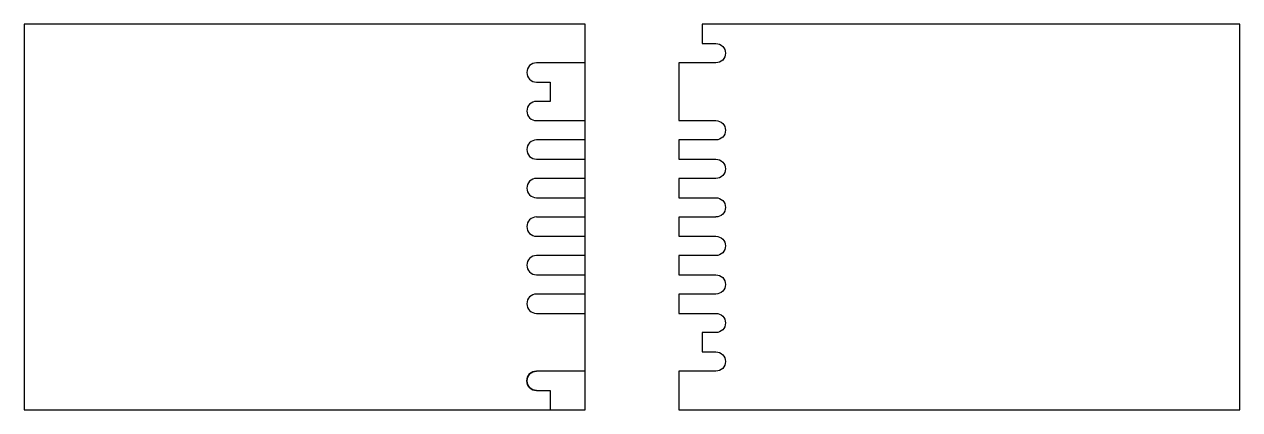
# Model space of a CAD drawing. Extents: x 304 to 824, y -247 to -82.
import ezdxf

# ---------------------------------------------------------------- set-up
doc = ezdxf.new("R2010")
doc.units = 0
doc.layers.add('1', color=7, linetype='CONTINUOUS')

msp = doc.modelspace()

# ---------------------------------------------------------------- linework, layer by layer
at = {"layer": '1', "color": 7, "linetype": 'CONTINUOUS'}
for points in [[(544.00144, -82.43897), (304.00144, -82.43897), (304.00144, -82.43897), (304.00144, -247.43897), (304.00144, -247.43897), (544.00144, -247.43897), (544.00144, -247.43897), (544.00144, -82.43897)], [(584.00144, -247.43897), (824.00144, -247.43897), (824.00144, -247.43897), (824.00144, -82.43897), (824.00144, -82.43897), (594.00144, -82.43897)]]:
    msp.add_lwpolyline(points, dxfattribs=at)
for points in [[(594.00144, -82.43897), (594.00144, -90.68897), (594.00144, -90.68897), (599.87644, -90.68897), (599.87644, -90.688965, -1), (599.87644, -98.938965), (599.87644, -98.93897), (584.00144, -98.93897), (584.00144, -98.93897), (584.00144, -123.68897), (584.00144, -123.68897), (599.87644, -123.68897), (599.87644, -123.688965, -1), (599.87644, -131.938965), (599.87644, -131.93897), (584.00144, -131.93897), (584.00144, -131.93897), (584.00144, -140.18897), (584.00144, -140.18897), (599.87644, -140.18897), (599.87644, -140.188965, -1), (599.87644, -148.438965), (599.87644, -148.43897), (584.00144, -148.43897), (584.00144, -148.43897), (584.00144, -156.68897), (584.00144, -156.68897), (599.87644, -156.68897), (599.87644, -156.688965, -1), (599.87644, -164.938965), (599.87644, -164.93897), (584.00144, -164.93897), (584.00144, -164.93897), (584.00144, -173.18897), (584.00144, -173.18897), (599.87644, -173.18897), (599.87644, -173.188965, -1), (599.87644, -181.438965), (599.87644, -181.43897), (584.00144, -181.43897), (584.00144, -181.43897), (584.00144, -189.68897), (584.00144, -189.68897), (599.87644, -189.68897), (599.87644, -189.688965, -1), (599.87644, -197.938965), (599.87644, -197.93897), (584.00144, -197.93897), (584.00144, -197.93897), (584.00144, -206.18897), (584.00144, -206.18897), (599.87644, -206.18897), (599.87644, -206.188965, -1), (599.87644, -214.438965), (599.87644, -214.43897), (594.00144, -214.43897), (594.00144, -214.43897), (594.00144, -222.68897), (594.00144, -222.68897), (599.87644, -222.68897), (599.87644, -222.688965, -1), (599.87644, -230.938965), (599.87644, -230.93897), (584.00144, -230.93897), (584.00144, -230.93897), (584.00144, -247.43897)], [(544.00144, -98.93897), (523.12644, -98.93897), (523.12644, -98.938965, 1), (523.12644, -107.188965), (523.12644, -107.18897), (529.00144, -107.18897), (529.00144, -107.18897), (529.00144, -115.43897), (529.00144, -115.43897), (523.12644, -115.43897), (523.12644, -115.438965, 1), (523.12644, -123.688965), (523.12644, -123.68897), (544.00144, -123.68897)], [(544.00144, -131.93897), (523.12644, -131.93897), (523.12644, -131.938965, 1), (523.12644, -140.188965), (523.12644, -140.18897), (544.00144, -140.18897)], [(544.00144, -148.43897), (523.12644, -148.43897), (523.12644, -148.438965, 1), (523.12644, -156.688965), (523.12644, -156.68897), (544.00144, -156.68897)], [(544.00144, -164.93897), (523.12644, -164.93897), (523.12644, -164.938965, 1), (523.12644, -173.188965), (523.12644, -173.18897), (544.00144, -173.18897)], [(544.00144, -181.43897), (523.12644, -181.43897), (523.12644, -181.438965, 1), (523.12644, -189.688965), (523.12644, -189.68897), (544.00144, -189.68897)], [(544.00144, -197.93897), (523.12644, -197.93897), (523.12644, -197.938965, 1), (523.12644, -206.188965), (523.12644, -206.18897), (544.00144, -206.18897)], [(544.00144, -230.93897), (523.12644, -230.93897), (523.12644, -230.938965, 1), (523.12644, -239.188965), (523.12644, -239.188965, -1), (523.12644, -230.938965)], [(544.00144, -230.93897), (523.12644, -230.93897), (523.12644, -230.938965, 1), (523.12644, -239.188965), (523.12644, -239.18897), (529.00144, -239.18897), (529.00144, -239.18897), (529.00144, -247.43897)]]:
    msp.add_lwpolyline(points, format="xyb", dxfattribs=at)

doc.saveas('drawing.dxf')
